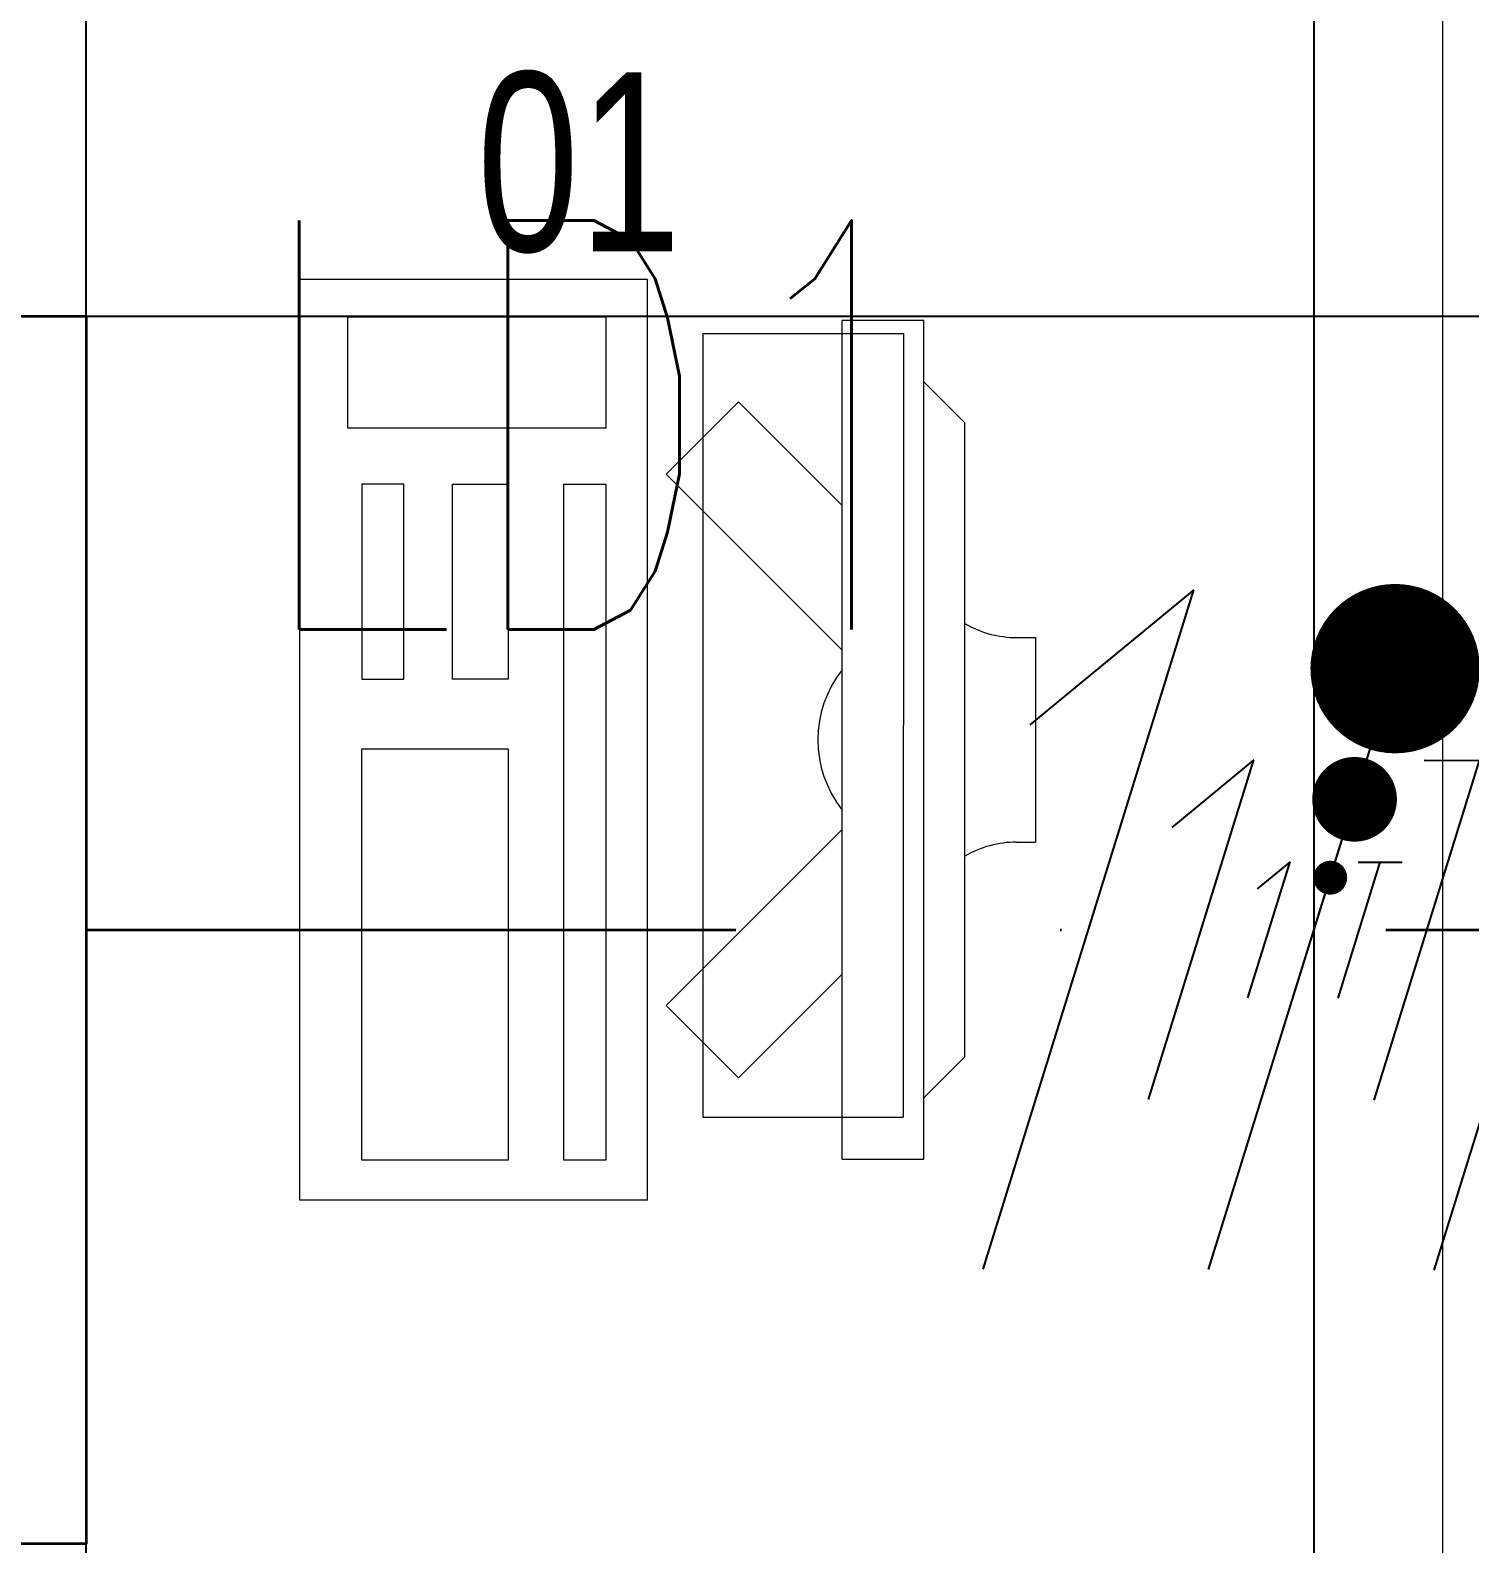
# Model space of a CAD drawing. Header units: inches. Extents: x -12418 to 57169, y -29325 to 19878.
# Drawn here: x 6573 to 7276, y -9600 to -8860 of the extents above; entities that cross this region are included whole.
import ezdxf
from ezdxf.enums import TextEntityAlignment as Align

# ---------------------------------------------------------------- set-up
doc = ezdxf.new("R2010")
doc.units = ezdxf.units.IN
doc.header["$LTSCALE"] = 25
doc.header["$MEASUREMENT"] = 0
doc.linetypes.add('DASHDOT', pattern=[25.4, 12.7, -6.35, 0, -6.35])
doc.layers.get('0').update_dxf_attribs({"color": 8})
for name, color, linetype, lineweight in [('00-Ground Floor$0$72_EGR_EQP_TAG', 142, 'Continuous', 5), ('00-Ground Floor$0$LOADING', 253, 'Continuous', 5), ('E-LITE-CIRC-NUMB', 6, 'Continuous', 25), ('E-LITE-CLNG', 150, 'Continuous', 35), ('E-LITE-CLNG-CNDT', 6, 'DASHDOT', 35), ('E-LITE-CTRL', 6, 'Continuous', 25), ('E-LITE-IDEN', 6, 'Continuous', 25), ('E-POWR-WIRE', 6, 'Continuous', 25), ('E-POWR-WIRE @ 100', 6, 'Continuous', 25), ('E-POWR-WIRE @ 20', 6, 'Continuous', 25), ('E-POWR-WIRE @ 50', 6, 'Continuous', 25)]:
    doc.layers.add(name, color=color, linetype=linetype, lineweight=lineweight)
doc.layers.add('00-Ground Floor$0$False Ceiling', color=251, linetype='Continuous')
doc.styles.add('00-Ground Floor$0$X3G_ENTITY_257CFD', font='swisscl.ttf', dxfattribs={"height": 200})
doc.styles.add('DC_Simplex', font='SIMPLEX.shx', dxfattribs={"width": 0.7})

# ---------------------------------------------------------------- blocks, each defined once
blk = doc.blocks.new('00-Ground Floor$0$ITCWLS1-P')
at = {"layer": '00-Ground Floor$0$LOADING'}
for p, q in [((-0.17, 0.45), (-0.17, 0)), ((-0.17, 0.45), (0, 0.45)), ((0, 0.45), (0, 0)), ((-0.26509, 0.43, 0), (-0.30509, 0.43, 0)), ((-0.30509, 0.43, 0), (-0.30509, 0.02, 0)), ((-0.26509, 0.43, 0), (-0.26509, 0.02, 0)), ((-0.14957, 0.43047), (-0.12914, 0.43047)), ((-0.12914, 0.43047), (-0.12914, 0.40893)), ((-0.197, 0.40939), (-0.295, 0.40939)), ((-0.295, 0.02639), (-0.295, 0.40939)), ((-0.197, 0.02639), (-0.197, 0.40939)), ((-0.32509, 0.38, 0), (-0.30509, 0.4, 0)), ((-0.32509, 0.38, 0), (-0.32509, 0.07, 0)), ((-0.35032, 0.275), (-0.35961, 0.275)), ((-0.35961, 0.175), (-0.35961, 0.275)), ((-0.35032, 0.175), (-0.35961, 0.175)), ((-0.32509, 0.07, 0), (-0.30509, 0.05, 0)), ((-0.197, 0.02639), (-0.295, 0.02639)), ((-0.30509, 0.02, 0), (-0.26509, 0.02, 0)), ((-0.17, 0), (0, 0))]:
    blk.add_line(p, q, dxfattribs=at)
at = {"layer": '00-Ground Floor$0$LOADING', "extrusion": (2.48281e-10, 3.18408e-10, -1)}
for p, q in [((-0.26509, 0.33952), (-0.21443, 0.39019)), ((-0.17907, 0.35483), (-0.21443, 0.39019)), ((-0.26509, 0.26881), (-0.17907, 0.35483))]:
    blk.add_line(p, q, dxfattribs=at)
at = {"layer": '00-Ground Floor$0$LOADING', "extrusion": (2.48281e-10, -3.18408e-10, -1)}
for p, q in [((-0.26509, 0.18119), (-0.17907, 0.09517)), ((-0.26509, 0.11048), (-0.21443, 0.05981)), ((-0.17907, 0.09517), (-0.21443, 0.05981))]:
    blk.add_line(p, q, dxfattribs=at)
at = {"layer": '00-Ground Floor$0$LOADING'}
for points in [[(-0.12914, 0.40893), (-0.12914, 0.09996), (-0.14957, 0.09996), (-0.14957, 0.43047)], [(-0.14957, 0.09997), (-0.14957, 0.09997), (-0.14957, 0.09997), (-0.14957, 0.09997), (-0.14957, 0.09997), (-0.14957, 0.09997), (-0.14957, 0.09997), (-0.14957, 0.09997), (-0.14957, 0.09997)], [(-0.14957, 0.09997), (-0.14957, 0.09997), (-0.14957, 0.09997), (-0.14957, 0.09997), (-0.14957, 0.09997), (-0.14957, 0.09997), (-0.14957, 0.09997), (-0.14957, 0.09997), (-0.14957, 0.09997), (-0.14957, 0.09997), (-0.14957, 0.09997), (-0.14957, 0.09997), (-0.14957, 0.09997), (-0.14957, 0.09997), (-0.14957, 0.09997), (-0.14957, 0.09997), (-0.14957, 0.09997), (-0.14957, 0.09997)], [(-0.14957, 0.09996), (-0.14957, 0.09996), (-0.14957, 0.09996), (-0.14957, 0.09996), (-0.14957, 0.09996), (-0.14957, 0.09996), (-0.14957, 0.09996), (-0.14957, 0.09996), (-0.14957, 0.09996), (-0.14957, 0.09996)], [(-0.14957, 0.09996), (-0.14957, 0.09996), (-0.14957, 0.09996), (-0.14957, 0.09996), (-0.14957, 0.09996), (-0.14957, 0.09996), (-0.14957, 0.09996)], [(-0.14957, 0.09997), (-0.14957, 0.09997), (-0.14957, 0.09997), (-0.14957, 0.09997), (-0.14957, 0.09997), (-0.14957, 0.09997), (-0.14957, 0.09997), (-0.14957, 0.09997), (-0.14957, 0.09997), (-0.14957, 0.09997)], [(-0.14957, 0.09997), (-0.14957, 0.09997), (-0.14957, 0.09997), (-0.14957, 0.09997), (-0.14957, 0.09997), (-0.14957, 0.09997), (-0.14957, 0.09997), (-0.14957, 0.09997), (-0.14957, 0.09997), (-0.14957, 0.09997), (-0.14957, 0.09997), (-0.14957, 0.09997), (-0.14957, 0.09997), (-0.14957, 0.09997), (-0.14957, 0.09997)], [(-0.14957, 0.09997), (-0.14957, 0.09997), (-0.14957, 0.09997), (-0.14957, 0.09997), (-0.14957, 0.09997), (-0.14957, 0.09997), (-0.14957, 0.09997), (-0.14957, 0.09997), (-0.14957, 0.09997), (-0.14957, 0.09997)], [(-0.14957, 0.09997), (-0.14957, 0.09997), (-0.14957, 0.09997), (-0.14957, 0.09997), (-0.14957, 0.09997), (-0.14957, 0.09997), (-0.14957, 0.09997), (-0.14957, 0.09997), (-0.14957, 0.09997), (-0.14957, 0.09997)], [(-0.14957, 0.09996), (-0.14957, 0.09996), (-0.14957, 0.09996), (-0.14957, 0.09996), (-0.14957, 0.09996), (-0.14957, 0.09996), (-0.14957, 0.09996), (-0.14957, 0.09996), (-0.14957, 0.09996), (-0.14957, 0.09996), (-0.14957, 0.09996), (-0.14957, 0.09996), (-0.14957, 0.09996), (-0.14957, 0.09996), (-0.14957, 0.09996), (-0.14957, 0.09996), (-0.14957, 0.09996), (-0.14957, 0.09996), (-0.14957, 0.09997), (-0.14957, 0.09997), (-0.14957, 0.09997), (-0.14957, 0.09997), (-0.14957, 0.09997), (-0.14957, 0.09997), (-0.14957, 0.09997), (-0.14957, 0.09997), (-0.14957, 0.09997), (-0.14957, 0.09997), (-0.14957, 0.09997), (-0.14957, 0.09997), (-0.14957, 0.09997), (-0.14957, 0.09997), (-0.14956, 0.09997), (-0.14956, 0.09997), (-0.14956, 0.09997), (-0.14956, 0.09996), (-0.14956, 0.09996), (-0.14956, 0.09996), (-0.14956, 0.09996), (-0.14956, 0.09996), (-0.14956, 0.09996), (-0.14956, 0.09996), (-0.14956, 0.09996), (-0.14956, 0.09996), (-0.14956, 0.09996), (-0.14956, 0.09996), (-0.14956, 0.09996), (-0.14956, 0.09996), (-0.14957, 0.09996), (-0.14957, 0.09996), (-0.14957, 0.09996), (-0.14957, 0.09996), (-0.14957, 0.09996), (-0.14957, 0.09996)], [(-0.14957, 0.09996), (-0.14957, 0.09996), (-0.14957, 0.09996), (-0.14957, 0.09996), (-0.14957, 0.09996), (-0.14957, 0.09996), (-0.14957, 0.09996), (-0.14957, 0.09996), (-0.14957, 0.09996), (-0.14957, 0.09996), (-0.14957, 0.09997), (-0.14957, 0.09997), (-0.14957, 0.09997), (-0.14957, 0.09996), (-0.14957, 0.09996), (-0.14957, 0.09996), (-0.14957, 0.09996), (-0.14957, 0.09996), (-0.14957, 0.09996), (-0.14957, 0.09997), (-0.14957, 0.09997), (-0.14957, 0.09997), (-0.14957, 0.09997), (-0.14957, 0.09997), (-0.14957, 0.09997), (-0.14957, 0.09997), (-0.14957, 0.09997), (-0.14957, 0.09997), (-0.14957, 0.09997), (-0.14957, 0.09997), (-0.14957, 0.09997), (-0.14957, 0.09997), (-0.14957, 0.09997), (-0.14957, 0.09997), (-0.14957, 0.09997), (-0.14957, 0.09997), (-0.14957, 0.09997), (-0.14957, 0.09997), (-0.14957, 0.09997), (-0.14957, 0.09997), (-0.14957, 0.09997), (-0.14957, 0.09997), (-0.14957, 0.09997), (-0.14957, 0.09997), (-0.14957, 0.09997), (-0.14957, 0.09997), (-0.14957, 0.09997), (-0.14957, 0.09997), (-0.14957, 0.09997), (-0.14957, 0.09997), (-0.14957, 0.09997), (-0.14957, 0.09997), (-0.14957, 0.09997), (-0.14957, 0.09997), (-0.14957, 0.09997), (-0.14957, 0.09997), (-0.14957, 0.09997), (-0.14957, 0.09997), (-0.14957, 0.09997), (-0.14957, 0.09997), (-0.14957, 0.09997), (-0.14957, 0.09997), (-0.14957, 0.09997), (-0.14957, 0.09997), (-0.14957, 0.09997), (-0.14957, 0.09997), (-0.14957, 0.09997), (-0.14957, 0.09997), (-0.14957, 0.09997), (-0.14957, 0.09997), (-0.14957, 0.09997), (-0.14957, 0.09997), (-0.14957, 0.09997), (-0.14957, 0.09997), (-0.14957, 0.09997), (-0.14957, 0.09997), (-0.14957, 0.09997), (-0.14957, 0.09997), (-0.14957, 0.09997), (-0.14957, 0.09997), (-0.14956, 0.09997), (-0.14957, 0.09997), (-0.14957, 0.09997), (-0.14957, 0.09997), (-0.14957, 0.09997), (-0.14956, 0.09997), (-0.14957, 0.09997), (-0.14957, 0.09997), (-0.14957, 0.09997), (-0.14957, 0.09997), (-0.14957, 0.09997), (-0.14957, 0.09997), (-0.14957, 0.09997), (-0.14957, 0.09997), (-0.14957, 0.09997), (-0.14957, 0.09997), (-0.14956, 0.09997), (-0.14957, 0.09996), (-0.14957, 0.09996), (-0.14957, 0.09996), (-0.14956, 0.09996), (-0.14957, 0.09996), (-0.14957, 0.09996), (-0.14957, 0.09996), (-0.14957, 0.09996), (-0.14957, 0.09996), (-0.14957, 0.09996), (-0.14957, 0.09996), (-0.14957, 0.09996), (-0.14957, 0.09996), (-0.14957, 0.09996)], [(-0.14957, 0.09996), (-0.14957, 0.09996), (-0.14957, 0.09996), (-0.14957, 0.09996), (-0.14957, 0.09996), (-0.14957, 0.09996), (-0.14957, 0.09996), (-0.14957, 0.09996)], [(-0.14957, 0.09996), (-0.14957, 0.09996), (-0.14957, 0.09996), (-0.14957, 0.09996), (-0.14957, 0.09996), (-0.14957, 0.09996), (-0.14957, 0.09996), (-0.14957, 0.09996), (-0.14957, 0.09996), (-0.14957, 0.09996), (-0.14957, 0.09996), (-0.14957, 0.09996), (-0.14957, 0.09996), (-0.14957, 0.09996), (-0.14957, 0.09996), (-0.14957, 0.09996), (-0.14957, 0.09996), (-0.14957, 0.09996), (-0.14957, 0.09996), (-0.14957, 0.09996), (-0.14957, 0.09996), (-0.14957, 0.09996), (-0.14957, 0.09996), (-0.14957, 0.09996), (-0.14957, 0.09996), (-0.14957, 0.09996), (-0.14957, 0.09996), (-0.14957, 0.09996), (-0.14957, 0.09996), (-0.14957, 0.09996), (-0.14957, 0.09996), (-0.14957, 0.09996), (-0.14957, 0.09996), (-0.14957, 0.09996), (-0.14957, 0.09996), (-0.14957, 0.09996), (-0.14957, 0.09996), (-0.14957, 0.09996), (-0.14957, 0.09996), (-0.14957, 0.09996), (-0.14957, 0.09996), (-0.14957, 0.09996), (-0.14957, 0.09996), (-0.14957, 0.09996), (-0.14957, 0.09996), (-0.14957, 0.09996), (-0.14957, 0.09996), (-0.14957, 0.09996), (-0.14956, 0.09996), (-0.14956, 0.09996), (-0.14956, 0.09996), (-0.14956, 0.09996), (-0.14957, 0.09996), (-0.14957, 0.09996), (-0.14957, 0.09996), (-0.14957, 0.09996), (-0.14957, 0.09996), (-0.14957, 0.09996), (-0.14956, 0.09996), (-0.14957, 0.09996), (-0.14957, 0.09996), (-0.14957, 0.09996), (-0.14957, 0.09996), (-0.14957, 0.09996), (-0.14957, 0.09996), (-0.14957, 0.09996), (-0.14957, 0.09996), (-0.14957, 0.09996), (-0.14957, 0.09996), (-0.14956, 0.09996), (-0.14956, 0.09996), (-0.14957, 0.09996), (-0.14957, 0.09996), (-0.14957, 0.09996), (-0.14957, 0.09996), (-0.14957, 0.09996), (-0.14957, 0.09996), (-0.14957, 0.09996), (-0.14957, 0.09996), (-0.14957, 0.09996), (-0.14957, 0.09996), (-0.14957, 0.09996), (-0.14957, 0.09996), (-0.14957, 0.09996), (-0.14957, 0.09996), (-0.14957, 0.09996), (-0.14957, 0.09996), (-0.14957, 0.09996), (-0.14957, 0.09996)], [(-0.14957, 0.09996), (-0.14957, 0.09996), (-0.14957, 0.09996), (-0.14957, 0.09996), (-0.14957, 0.09996), (-0.14957, 0.09996), (-0.14957, 0.09996), (-0.14957, 0.09996), (-0.14957, 0.09996), (-0.14957, 0.09996), (-0.14957, 0.09996), (-0.14957, 0.09996)], [(-0.14957, 0.09996), (-0.14957, 0.09996), (-0.14956, 0.09996), (-0.14956, 0.09996), (-0.14956, 0.09996), (-0.14956, 0.09996), (-0.14957, 0.09996)], [(-0.14957, 0.09996), (-0.14957, 0.09996), (-0.14957, 0.09996), (-0.14957, 0.09996), (-0.14957, 0.09996), (-0.14957, 0.09996), (-0.14957, 0.09996), (-0.14957, 0.09996), (-0.14957, 0.09996), (-0.14956, 0.09996), (-0.14956, 0.09996), (-0.14956, 0.09996), (-0.14956, 0.09996), (-0.14956, 0.09996), (-0.14956, 0.09996), (-0.14956, 0.09996), (-0.14957, 0.09996)]]:
    blk.add_lwpolyline(points, dxfattribs=at)
for points in [[(-0.1019, 0.43047), (-0.03039, 0.43047), (-0.03039, 0.22944), (-0.1019, 0.22944)], [(-0.1019, 0.19536), (-0.07466, 0.19536), (-0.07466, 0.09996), (-0.1019, 0.09996)], [(-0.03039, 0.19536), (-0.05082, 0.19536), (-0.05082, 0.09996), (-0.03039, 0.09996)], [(-0.14956, 0.09996), (-0.14956, 0.09996), (-0.14956, 0.09996), (-0.14956, 0.09996), (-0.14956, 0.09996), (-0.14956, 0.09996), (-0.14956, 0.09996), (-0.14956, 0.09996), (-0.14957, 0.09996), (-0.14957, 0.09996), (-0.14957, 0.09996), (-0.14957, 0.09996), (-0.14957, 0.09996), (-0.14957, 0.09996), (-0.14957, 0.09996), (-0.14957, 0.09996), (-0.14957, 0.09996), (-0.14957, 0.09996), (-0.14957, 0.09996), (-0.14957, 0.09996), (-0.14957, 0.09996), (-0.14957, 0.09996), (-0.14957, 0.09996), (-0.14957, 0.09996), (-0.14957, 0.09996), (-0.14957, 0.09996), (-0.14957, 0.09996), (-0.14957, 0.09996), (-0.14957, 0.09996), (-0.14957, 0.09996), (-0.14957, 0.09996), (-0.14957, 0.09996), (-0.14957, 0.09996), (-0.14957, 0.09996), (-0.14957, 0.09996), (-0.14957, 0.09996), (-0.14957, 0.09996), (-0.14957, 0.09996), (-0.14957, 0.09996), (-0.14957, 0.09996), (-0.14957, 0.09996), (-0.14957, 0.09996), (-0.14957, 0.09996), (-0.14957, 0.09996), (-0.14957, 0.09996), (-0.14957, 0.09996), (-0.14957, 0.09996), (-0.14957, 0.09996), (-0.14957, 0.09996), (-0.14957, 0.09996), (-0.14957, 0.09996), (-0.14957, 0.09996), (-0.14957, 0.09996), (-0.14957, 0.09996), (-0.14957, 0.09996), (-0.14957, 0.09996), (-0.14957, 0.09996), (-0.14956, 0.09996), (-0.14956, 0.09996), (-0.14956, 0.09996), (-0.14956, 0.09996), (-0.14956, 0.09996), (-0.14956, 0.09996), (-0.14956, 0.09996), (-0.14956, 0.09996), (-0.14956, 0.09996), (-0.14956, 0.09996), (-0.14956, 0.09996), (-0.14956, 0.09996), (-0.14956, 0.09996), (-0.14956, 0.09996), (-0.14956, 0.09996), (-0.14956, 0.09996), (-0.14956, 0.09996), (-0.14956, 0.09996), (-0.14956, 0.09996), (-0.14956, 0.09996), (-0.14956, 0.09996), (-0.14956, 0.09996), (-0.14956, 0.09996), (-0.14956, 0.09996), (-0.14956, 0.09996), (-0.14956, 0.09996), (-0.14956, 0.09996), (-0.14956, 0.09996), (-0.14956, 0.09996), (-0.14956, 0.09996), (-0.14956, 0.09996), (-0.14956, 0.09996), (-0.14957, 0.09996), (-0.14957, 0.09996), (-0.14957, 0.09996), (-0.14957, 0.09996), (-0.14957, 0.09996), (-0.14957, 0.09996), (-0.14957, 0.09996), (-0.14957, 0.09996), (-0.14957, 0.09996), (-0.14957, 0.09996), (-0.14957, 0.09996), (-0.14957, 0.09996), (-0.14957, 0.09996), (-0.14957, 0.09996), (-0.14957, 0.09996), (-0.14957, 0.09996), (-0.14957, 0.09996), (-0.14957, 0.09996), (-0.14957, 0.09996), (-0.14957, 0.09996), (-0.14957, 0.09996), (-0.14957, 0.09996), (-0.14957, 0.09996), (-0.14957, 0.09996), (-0.14957, 0.09996), (-0.14957, 0.09996), (-0.14957, 0.09996), (-0.14957, 0.09996), (-0.14957, 0.09996), (-0.14957, 0.09996), (-0.14957, 0.09996), (-0.14957, 0.09996), (-0.14957, 0.09996), (-0.14957, 0.09996), (-0.14957, 0.09996), (-0.14957, 0.09996), (-0.14957, 0.09996), (-0.14957, 0.09996), (-0.14957, 0.09996), (-0.14957, 0.09996), (-0.14957, 0.09996), (-0.14957, 0.09996), (-0.14957, 0.09996), (-0.14957, 0.09996), (-0.14957, 0.09996), (-0.14957, 0.09996), (-0.14957, 0.09996), (-0.14957, 0.09996), (-0.14957, 0.09996), (-0.14957, 0.09996), (-0.14957, 0.09996), (-0.14957, 0.09996), (-0.14957, 0.09996), (-0.14957, 0.09996), (-0.14957, 0.09996), (-0.14957, 0.09996), (-0.14957, 0.09996), (-0.14957, 0.09996), (-0.14957, 0.09996), (-0.14957, 0.09996), (-0.14957, 0.09996), (-0.14957, 0.09996), (-0.14957, 0.09996), (-0.14957, 0.09996), (-0.14957, 0.09996), (-0.14956, 0.09996), (-0.14956, 0.09996), (-0.14956, 0.09996), (-0.14956, 0.09996), (-0.14956, 0.09996), (-0.14956, 0.09996), (-0.14956, 0.09996), (-0.14956, 0.09996), (-0.14956, 0.09996), (-0.14956, 0.09996), (-0.14956, 0.09996), (-0.14956, 0.09996), (-0.14956, 0.09996), (-0.14956, 0.09996), (-0.14956, 0.09996), (-0.14956, 0.09996), (-0.14956, 0.09996), (-0.14956, 0.09996), (-0.14956, 0.09996), (-0.14956, 0.09996), (-0.14956, 0.09996), (-0.14956, 0.09996), (-0.14956, 0.09996), (-0.14956, 0.09996), (-0.14956, 0.09996), (-0.14956, 0.09996), (-0.14956, 0.09996), (-0.14956, 0.09996), (-0.14956, 0.09996), (-0.14956, 0.09996), (-0.14956, 0.09996), (-0.14956, 0.09996), (-0.14956, 0.09996), (-0.14956, 0.09996), (-0.14956, 0.09996), (-0.14956, 0.09996), (-0.14956, 0.09996), (-0.14956, 0.09996), (-0.14956, 0.09996), (-0.14956, 0.09996), (-0.14956, 0.09996), (-0.14956, 0.09996), (-0.14956, 0.09996), (-0.14956, 0.09996), (-0.14956, 0.09996), (-0.14956, 0.09996), (-0.14956, 0.09996), (-0.14957, 0.09996), (-0.14957, 0.09996), (-0.14957, 0.09996), (-0.14957, 0.09996), (-0.14957, 0.09996), (-0.14957, 0.09996), (-0.14957, 0.09996), (-0.14957, 0.09996), (-0.14957, 0.09996), (-0.14957, 0.09996), (-0.14957, 0.09996), (-0.14957, 0.09996), (-0.14957, 0.09996), (-0.14957, 0.09996), (-0.14957, 0.09996), (-0.14957, 0.09996), (-0.14957, 0.09996), (-0.14957, 0.09996), (-0.14957, 0.09996), (-0.14957, 0.09996), (-0.14957, 0.09996), (-0.14957, 0.09996), (-0.14957, 0.09996), (-0.14957, 0.09996), (-0.14957, 0.09996), (-0.14957, 0.09996), (-0.14957, 0.09996), (-0.14957, 0.09996), (-0.14957, 0.09996), (-0.14957, 0.09996), (-0.14957, 0.09996), (-0.14957, 0.09996), (-0.14957, 0.09996), (-0.14957, 0.09996), (-0.14956, 0.09996), (-0.14956, 0.09996), (-0.14956, 0.09996), (-0.14956, 0.09996), (-0.14956, 0.09996), (-0.14956, 0.09996), (-0.14956, 0.09996), (-0.14956, 0.09996), (-0.14956, 0.09996), (-0.14956, 0.09996), (-0.14956, 0.09996), (-0.14956, 0.09996), (-0.14956, 0.09996), (-0.14956, 0.09996), (-0.14956, 0.09996), (-0.14956, 0.09996), (-0.14956, 0.09996), (-0.14956, 0.09996), (-0.14956, 0.09996), (-0.14956, 0.09996), (-0.14956, 0.09996), (-0.14956, 0.09996), (-0.14956, 0.09996), (-0.14956, 0.09996), (-0.14956, 0.09996), (-0.14956, 0.09996), (-0.14956, 0.09996), (-0.14956, 0.09996), (-0.14956, 0.09996), (-0.14956, 0.09996), (-0.14956, 0.09996), (-0.14956, 0.09996), (-0.14956, 0.09996), (-0.14956, 0.09996), (-0.14956, 0.09996), (-0.14956, 0.09996), (-0.14956, 0.09996), (-0.14956, 0.09996), (-0.14956, 0.09996), (-0.14956, 0.09996), (-0.14956, 0.09996), (-0.14956, 0.09996)], [(-0.14957, 0.09996), (-0.14957, 0.09996), (-0.14957, 0.09996), (-0.14957, 0.09996), (-0.14957, 0.09996), (-0.14957, 0.09996), (-0.14957, 0.09996), (-0.14957, 0.09996), (-0.14957, 0.09996), (-0.14957, 0.09996), (-0.14957, 0.09996), (-0.14957, 0.09996), (-0.14957, 0.09996), (-0.14957, 0.09996), (-0.14957, 0.09996), (-0.14957, 0.09996), (-0.14957, 0.09996), (-0.14957, 0.09996), (-0.14957, 0.09996), (-0.14957, 0.09996), (-0.14957, 0.09996), (-0.14957, 0.09996), (-0.14957, 0.09996), (-0.14957, 0.09996), (-0.14957, 0.09996), (-0.14957, 0.09996), (-0.14957, 0.09996), (-0.14957, 0.09996), (-0.14957, 0.09996), (-0.14957, 0.09996), (-0.14957, 0.09996), (-0.14957, 0.09996), (-0.14957, 0.09996), (-0.14957, 0.09996), (-0.14957, 0.09996), (-0.14957, 0.09996), (-0.14957, 0.09996), (-0.14957, 0.09996), (-0.14957, 0.09996), (-0.14957, 0.09996), (-0.14957, 0.09996), (-0.14957, 0.09996), (-0.14957, 0.09996), (-0.14957, 0.09996), (-0.14957, 0.09996), (-0.14957, 0.09996), (-0.14957, 0.09996), (-0.14957, 0.09996), (-0.14957, 0.09996), (-0.14957, 0.09996), (-0.14957, 0.09996), (-0.14957, 0.09996), (-0.14957, 0.09996), (-0.14957, 0.09996), (-0.14957, 0.09996), (-0.14957, 0.09996), (-0.14957, 0.09996), (-0.14957, 0.09996), (-0.14957, 0.09996), (-0.14957, 0.09996), (-0.14957, 0.09996), (-0.14957, 0.09996), (-0.14957, 0.09996), (-0.14957, 0.09996), (-0.14957, 0.09996), (-0.14957, 0.09996), (-0.14957, 0.09996), (-0.14957, 0.09996), (-0.14957, 0.09996), (-0.14957, 0.09996), (-0.14957, 0.09996), (-0.14957, 0.09996), (-0.14957, 0.09996), (-0.14957, 0.09996), (-0.14957, 0.09996), (-0.14957, 0.09996), (-0.14957, 0.09996), (-0.14957, 0.09996), (-0.14957, 0.09996), (-0.14957, 0.09996), (-0.14957, 0.09996), (-0.14957, 0.09996), (-0.14957, 0.09996), (-0.14957, 0.09996), (-0.14957, 0.09996), (-0.14957, 0.09996), (-0.14957, 0.09996), (-0.14957, 0.09996), (-0.14957, 0.09996), (-0.14957, 0.09996), (-0.14957, 0.09996), (-0.14957, 0.09996), (-0.14957, 0.09996), (-0.14957, 0.09996), (-0.14957, 0.09996), (-0.14957, 0.09996), (-0.14957, 0.09996), (-0.14957, 0.09996), (-0.14957, 0.09996), (-0.14957, 0.09996), (-0.14957, 0.09996), (-0.14957, 0.09996), (-0.14957, 0.09996), (-0.14957, 0.09996), (-0.14957, 0.09996), (-0.14957, 0.09996), (-0.14957, 0.09996), (-0.14957, 0.09996), (-0.14957, 0.09996), (-0.14957, 0.09996), (-0.14957, 0.09996), (-0.14957, 0.09996), (-0.14957, 0.09996), (-0.14957, 0.09996), (-0.14957, 0.09996), (-0.14957, 0.09996), (-0.14957, 0.09996), (-0.14957, 0.09996), (-0.14957, 0.09996), (-0.14957, 0.09996), (-0.14957, 0.09996), (-0.14957, 0.09996), (-0.14957, 0.09996), (-0.14957, 0.09996), (-0.14957, 0.09996), (-0.14957, 0.09996), (-0.14957, 0.09996), (-0.14957, 0.09996), (-0.14957, 0.09996), (-0.14957, 0.09996), (-0.14957, 0.09996), (-0.14957, 0.09996), (-0.14957, 0.09996), (-0.14957, 0.09996), (-0.14957, 0.09996), (-0.14957, 0.09996), (-0.14957, 0.09996), (-0.14957, 0.09996), (-0.14957, 0.09996), (-0.14957, 0.09996), (-0.14957, 0.09996), (-0.14957, 0.09996), (-0.14957, 0.09996), (-0.14957, 0.09996), (-0.14957, 0.09996), (-0.14957, 0.09996), (-0.14957, 0.09996), (-0.14957, 0.09996), (-0.14957, 0.09996), (-0.14957, 0.09996), (-0.14957, 0.09996), (-0.14957, 0.09996), (-0.14957, 0.09996), (-0.14957, 0.09996), (-0.14957, 0.09996), (-0.14957, 0.09996), (-0.14957, 0.09996), (-0.14957, 0.09996), (-0.14957, 0.09996), (-0.14957, 0.09996), (-0.14957, 0.09996), (-0.14957, 0.09996), (-0.14957, 0.09996), (-0.14957, 0.09996), (-0.14957, 0.09996), (-0.14957, 0.09996), (-0.14957, 0.09996), (-0.14957, 0.09996), (-0.14957, 0.09996), (-0.14957, 0.09996), (-0.14957, 0.09996), (-0.14957, 0.09996), (-0.14957, 0.09996), (-0.14957, 0.09996), (-0.14957, 0.09996), (-0.14957, 0.09996), (-0.14957, 0.09996), (-0.14957, 0.09996), (-0.14957, 0.09996), (-0.14957, 0.09996), (-0.14957, 0.09996), (-0.14957, 0.09996), (-0.14957, 0.09996), (-0.14957, 0.09996), (-0.14957, 0.09996), (-0.14957, 0.09996), (-0.14957, 0.09996), (-0.14957, 0.09996), (-0.14957, 0.09996), (-0.14957, 0.09996), (-0.14957, 0.09996), (-0.14957, 0.09996), (-0.14957, 0.09996), (-0.14957, 0.09996), (-0.14957, 0.09996), (-0.14957, 0.09996), (-0.14957, 0.09996), (-0.14957, 0.09996), (-0.14957, 0.09996), (-0.14957, 0.09996), (-0.14957, 0.09996), (-0.14957, 0.09996), (-0.14957, 0.09996), (-0.14957, 0.09996), (-0.14957, 0.09996), (-0.14957, 0.09996), (-0.14957, 0.09996), (-0.14957, 0.09996), (-0.14957, 0.09996), (-0.14957, 0.09996), (-0.14957, 0.09996), (-0.14957, 0.09996), (-0.14957, 0.09996), (-0.14957, 0.09996)], [(-0.14957, 0.09996), (-0.14957, 0.09996), (-0.14957, 0.09996), (-0.14957, 0.09996), (-0.14957, 0.09996), (-0.14957, 0.09996), (-0.14957, 0.09996), (-0.14957, 0.09996), (-0.14957, 0.09996), (-0.14957, 0.09996), (-0.14957, 0.09996), (-0.14957, 0.09996), (-0.14957, 0.09996), (-0.14957, 0.09996), (-0.14957, 0.09996), (-0.14957, 0.09996), (-0.14957, 0.09996), (-0.14957, 0.09996), (-0.14957, 0.09996), (-0.14957, 0.09996), (-0.14957, 0.09996), (-0.14957, 0.09996), (-0.14957, 0.09996), (-0.14957, 0.09996), (-0.14957, 0.09996), (-0.14957, 0.09996), (-0.14957, 0.09996), (-0.14957, 0.09996), (-0.14957, 0.09996), (-0.14957, 0.09996), (-0.14957, 0.09996), (-0.14957, 0.09996), (-0.14957, 0.09996), (-0.14957, 0.09996), (-0.14957, 0.09996), (-0.14957, 0.09996), (-0.14957, 0.09996), (-0.14957, 0.09996), (-0.14957, 0.09996), (-0.14957, 0.09996), (-0.14957, 0.09996), (-0.14957, 0.09996), (-0.14957, 0.09996), (-0.14957, 0.09996), (-0.14957, 0.09996), (-0.14957, 0.09996), (-0.14957, 0.09996), (-0.14957, 0.09996), (-0.14957, 0.09996), (-0.14957, 0.09996), (-0.14957, 0.09996), (-0.14957, 0.09996), (-0.14957, 0.09996), (-0.14957, 0.09996), (-0.14957, 0.09996), (-0.14957, 0.09996), (-0.14957, 0.09996), (-0.14957, 0.09996), (-0.14957, 0.09996), (-0.14957, 0.09996), (-0.14957, 0.09996), (-0.14957, 0.09996), (-0.14957, 0.09996), (-0.14957, 0.09996), (-0.14957, 0.09996), (-0.14957, 0.09996), (-0.14957, 0.09996), (-0.14957, 0.09996), (-0.14957, 0.09996), (-0.14957, 0.09996), (-0.14957, 0.09996), (-0.14957, 0.09996), (-0.14957, 0.09996), (-0.14957, 0.09996), (-0.14957, 0.09996), (-0.14957, 0.09996), (-0.14957, 0.09996), (-0.14957, 0.09996), (-0.14957, 0.09996), (-0.14957, 0.09996), (-0.14957, 0.09996), (-0.14957, 0.09996), (-0.14957, 0.09996), (-0.14957, 0.09996), (-0.14957, 0.09996), (-0.14957, 0.09996), (-0.14957, 0.09996), (-0.14957, 0.09996), (-0.14957, 0.09996), (-0.14957, 0.09996), (-0.14957, 0.09996), (-0.14957, 0.09996), (-0.14957, 0.09996), (-0.14957, 0.09996), (-0.14957, 0.09996), (-0.14957, 0.09996), (-0.14957, 0.09996), (-0.14957, 0.09996), (-0.14957, 0.09996), (-0.14957, 0.09996), (-0.14957, 0.09996), (-0.14957, 0.09996), (-0.14957, 0.09996), (-0.14957, 0.09996), (-0.14957, 0.09996), (-0.14957, 0.09996), (-0.14957, 0.09996), (-0.14957, 0.09996), (-0.14957, 0.09996), (-0.14957, 0.09996), (-0.14957, 0.09996), (-0.14957, 0.09996), (-0.14957, 0.09996), (-0.14957, 0.09996), (-0.14957, 0.09996), (-0.14957, 0.09996), (-0.14957, 0.09996), (-0.14957, 0.09996), (-0.14957, 0.09996), (-0.14957, 0.09996), (-0.14957, 0.09996), (-0.14957, 0.09996), (-0.14957, 0.09996), (-0.14957, 0.09996), (-0.14957, 0.09996), (-0.14957, 0.09996), (-0.14957, 0.09996), (-0.14957, 0.09996), (-0.14957, 0.09996), (-0.14957, 0.09996), (-0.14957, 0.09996), (-0.14957, 0.09996), (-0.14957, 0.09996), (-0.14957, 0.09996), (-0.14957, 0.09996), (-0.14957, 0.09996), (-0.14957, 0.09996), (-0.14957, 0.09996), (-0.14957, 0.09996), (-0.14957, 0.09996), (-0.14957, 0.09996), (-0.14957, 0.09996), (-0.14957, 0.09996), (-0.14957, 0.09996), (-0.14957, 0.09996), (-0.14957, 0.09996), (-0.14957, 0.09996), (-0.14957, 0.09996), (-0.14957, 0.09996), (-0.14957, 0.09996), (-0.14957, 0.09996), (-0.14957, 0.09996), (-0.14957, 0.09996), (-0.14957, 0.09996), (-0.14957, 0.09996), (-0.14957, 0.09996), (-0.14957, 0.09996), (-0.14957, 0.09996), (-0.14957, 0.09996), (-0.14957, 0.09996), (-0.14957, 0.09996), (-0.14957, 0.09996), (-0.14957, 0.09996), (-0.14957, 0.09996), (-0.14957, 0.09996), (-0.14957, 0.09996), (-0.14957, 0.09996), (-0.14957, 0.09996), (-0.14957, 0.09996), (-0.14957, 0.09996), (-0.14957, 0.09996), (-0.14957, 0.09996), (-0.14957, 0.09996), (-0.14957, 0.09996), (-0.14957, 0.09996), (-0.14957, 0.09996), (-0.14957, 0.09996), (-0.14957, 0.09996), (-0.14957, 0.09996), (-0.14957, 0.09996), (-0.14957, 0.09996), (-0.14957, 0.09996), (-0.14957, 0.09996), (-0.14957, 0.09996), (-0.14957, 0.09996), (-0.14957, 0.09996), (-0.14957, 0.09996), (-0.14957, 0.09996), (-0.14957, 0.09996), (-0.14957, 0.09996), (-0.14957, 0.09996), (-0.14957, 0.09996), (-0.14957, 0.09996), (-0.14957, 0.09996), (-0.14957, 0.09996), (-0.14957, 0.09996), (-0.14957, 0.09996), (-0.14957, 0.09996), (-0.14957, 0.09996), (-0.14957, 0.09996), (-0.14957, 0.09996), (-0.14957, 0.09996), (-0.14957, 0.09996), (-0.14957, 0.09996), (-0.14957, 0.09996), (-0.14957, 0.09996), (-0.14957, 0.09996), (-0.14957, 0.09996), (-0.14957, 0.09996), (-0.14957, 0.09996), (-0.14957, 0.09996), (-0.14957, 0.09996), (-0.14957, 0.09996), (-0.14957, 0.09996), (-0.14957, 0.09996), (-0.14957, 0.09996), (-0.14957, 0.09996), (-0.14957, 0.09996), (-0.14957, 0.09996)], [(-0.14957, 0.0727), (-0.02358, 0.0727), (-0.02358, 0.01818), (-0.14957, 0.01818)]]:
    blk.add_lwpolyline(points, close=True, dxfattribs=at)
for centre, radius, start, end in [((-0.35032, 0.325), 0.05, 270, 300.30934), ((-0.3089, 0.225), 0.05564, 321.94311, 38.05689), ((-0.35032, 0.125), 0.05, 59.69066, 90)]:
    blk.add_arc(centre, radius, start, end, dxfattribs=at)
blk = doc.blocks.new('00-Ground Floor$0$GF21043-P')
at = {"color": 0}
blk.add_line((0.8, 0.75), (-0.8, 0.75), dxfattribs=at)
blk = doc.blocks.new('00-Ground Floor$0$A$Ce9e1c4c3')
at = {"layer": '00-Ground Floor$0$False Ceiling', "color": 254, "linetype": 'Continuous'}
for p, q in [((-93400, -10017.43), (-93400, -6347.43)), ((-92800, -10017.43), (-92800, -6347.43)), ((-94542.07, -9000), (-90902.07, -9000))]:
    blk.add_line(p, q, dxfattribs=at)
blk = doc.blocks.new('00-Ground Floor')
at = {"layer": '00-Ground Floor$0$False Ceiling', "color": 254}
blk.add_blockref('00-Ground Floor$0$A$Ce9e1c4c3', (100000, 0), dxfattribs=at)
at = {"layer": '00-Ground Floor$0$LOADING', "extrusion": (1.19929e-18, -8.17187e-07, 1), "xscale": 1000.000000000002, "yscale": 1000.000000000002, "zscale": 1000.000000000002, "rotation": 270}
blk.add_blockref('00-Ground Floor$0$GF21043-P', (6512.93, -9192.43, 0.01), dxfattribs=at)
at = {"layer": '00-Ground Floor$0$LOADING', "extrusion": (2.20203e-06, -2.34751e-05, 1), "xscale": 1000.000000000001, "yscale": 1000.000000000001, "zscale": 1000.000000000001, "rotation": 179.9985892363079}
blk.add_blockref('00-Ground Floor$0$ITCWLS1-P', (6704.31, -8982.05, 0.23), dxfattribs=at)
at = {"layer": '00-Ground Floor$0$72_EGR_EQP_TAG', "insert": (6840.8, -8880.72, 0), "char_height": 87.473, "attachment_point": 2, "style": '00-Ground Floor$0$X3G_ENTITY_257CFD'}
blk.add_mtext('01', dxfattribs=at)
blk = doc.blocks.new('*U61')
blk.add_lwpolyline([(-300, 300), (-300, -300), (300, -300), (300, 300)], close=True)
at = {"layer": 'E-LITE-CIRC-NUMB', "style": 'DC_Simplex', "width": 0.7, "flags": 8}
blk.add_attdef('CIRCUIT', text='', height=200, rotation=0, dxfattribs=at).set_placement((-473.9, 300), align=Align.RIGHT)
at = {"layer": 'E-LITE-CTRL', "style": 'DC_Simplex', "width": 0.7, "flags": 8}
blk.add_attdef('CONTROL', (1118.9, -935), '', height=200, rotation=360, dxfattribs=at)
at = {"layer": 'E-LITE-IDEN', "style": 'DC_Simplex', "width": 0.7, "flags": 8}
blk.add_attdef('TYPE', (-380, 146.85), '', height=200, rotation=360, dxfattribs=at)
blk = doc.blocks.new('*U76')
for p, q in [((-1.6174, -1.6578), (-0.5866, 1.6628)), ((-0.5866, 1.6628), (-1.3888, 1.0035)), ((-0.5154, -1.6603), (0.5154, 1.6603)), ((0.5866, -1.6628), (1.6174, 1.6578)), ((1.0779, 1.6591), (2.1569, 1.6566))]:
    blk.add_line(p, q)
at = {"const_width": 0.414}
blk.add_lwpolyline([(0.1896, 1.2779, 1), (0.6036, 1.277, 1)], format="xyb", close=True, dxfattribs=at)
blk = doc.blocks.new('*U798')
at = {"layer": 'E-POWR-WIRE @ 100', "xscale": 100, "yscale": 100, "zscale": 100}
blk.add_blockref('*U76', (7200, -9300), dxfattribs=at)
at = {"layer": 'E-POWR-WIRE @ 20', "xscale": 20, "yscale": 20, "zscale": 20}
blk.add_blockref('*U76', (7200, -9300), dxfattribs=at)
at = {"layer": 'E-POWR-WIRE @ 50', "xscale": 50, "yscale": 50, "zscale": 50}
blk.add_blockref('*U76', (7200, -9300), dxfattribs=at)

msp = doc.modelspace()

# ---------------------------------------------------------------- linework, layer by layer
at = {"layer": 'E-LITE-CLNG-CNDT'}
msp.add_lwpolyline([(6600, -9300), (7800, -9300)], dxfattribs=at)

# ---------------------------------------------------------------- block references
at = {"layer": 'E-LITE-CLNG'}
ref = msp.add_blockref('*U61', (6300, -9300), dxfattribs=dict(at, xscale=-1))
ref.add_attrib('TYPE', 'LD1', (6680, -9153.15), dxfattribs={"layer": 'E-LITE-IDEN', "height": 200, "rotation": 0, "style": 'DC_Simplex', "width": 0.7, "flags": 8})
at = {"layer": 'E-LITE-CLNG-CNDT'}
msp.add_blockref('00-Ground Floor', (0, 0), dxfattribs=at)
at = {"layer": 'E-POWR-WIRE'}
msp.add_blockref('*U798', (0, 0), dxfattribs=at)

doc.saveas('drawing.dxf')
